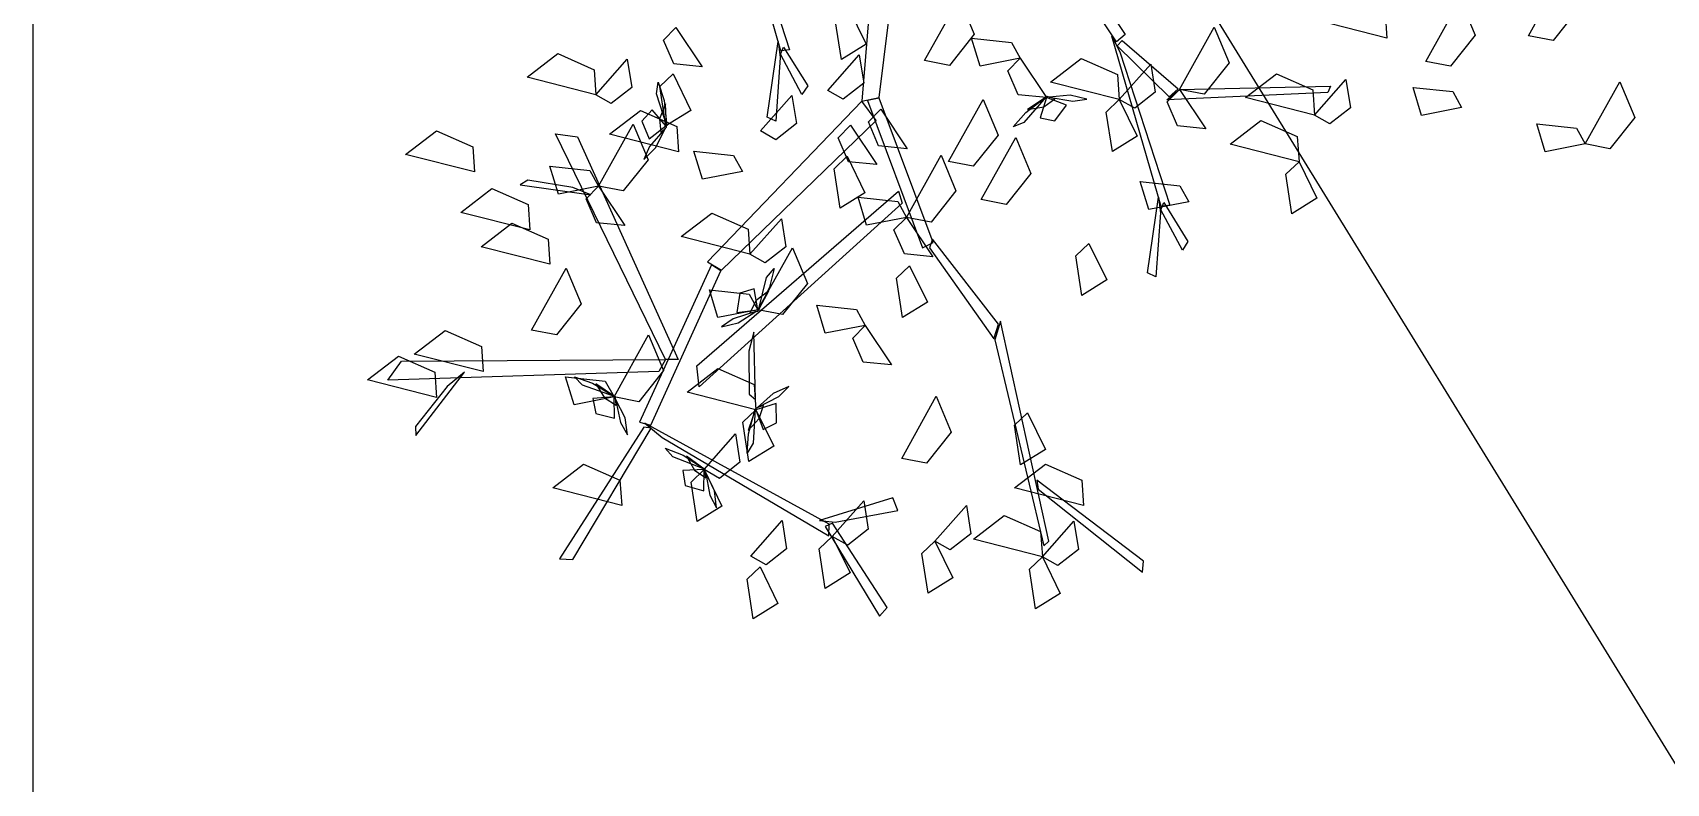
# Model space of a CAD drawing. Header units: inches. Extents: x -2903 to 3367, y -161 to 1064.
# Drawn here: x 3257.009 to 3261.936, y 161.74 to 164.004 of the extents above; entities that cross this region are included whole.
import ezdxf

# ---------------------------------------------------------------- set-up
doc = ezdxf.new("R2010")
doc.units = ezdxf.units.IN
doc.header["$MEASUREMENT"] = 0

# ---------------------------------------------------------------- blocks, each defined once
blk = doc.blocks.new('A3E24G')
at = {"color": 34, "linetype": 'Continuous'}
for points in [[(-0.1217, -0.013, 0.4591), (-0.0838, -0.1298, 0.5566), (-0.0903, -0.1307, 0.5501), (-0.1278, -0.001, 0.4467)], [(-0.0165, -0.0203, 0.3133), (-0.0287, -0.169, 0.4529), (-0.0156, -0.1661, 0.4483), (0.0022, -0.0225, 0.3127)], [(0.1182, -0.0376, 0.5934), (0.1719, -0.1183, 0.691), (0.1653, -0.1238, 0.6864), (0.1127, -0.0445, 0.5908)], [(-0.091, -0.1356, 0.549), (-0.0943, -0.1842, 0.5428), (-0.1008, -0.1813, 0.5343), (-0.0924, -0.1236, 0.5475)], [(0.1679, -0.1315, 0.693), (0.2058, -0.2482, 0.7905), (0.1994, -0.2491, 0.7839), (0.1618, -0.1195, 0.6805)], [(0.1696, -0.1229, 0.6911), (0.2122, -0.1595, 0.8389), (0.2053, -0.1658, 0.8285), (0.1657, -0.1268, 0.6855)], [(-0.0883, -0.1278, 0.5497), (-0.0699, -0.1574, 0.6571), (-0.0743, -0.1639, 0.6521), (-0.0907, -0.1333, 0.5497)], [(0.2132, -0.16, 0.8384), (0.3283, -0.1576, 1.019), (0.3262, -0.1623, 1.019), (0.2037, -0.1679, 0.8288)], [(-0.0287, -0.169, 0.4529), (-0.1463, -0.2913, 0.5665), (-0.1355, -0.2977, 0.5601), (-0.0178, -0.1836, 0.4484)], [(-0.0244, -0.1686, 0.4511), (0.0176, -0.2808, 0.5188), (0.0257, -0.2767, 0.5152), (-0.0156, -0.1667, 0.4489)], [(-0.1783, -0.3659, 0.5891), (-0.2619, -0.1938, 0.7244), (-0.2452, -0.1962, 0.7154), (-0.1685, -0.3659, 0.5846)], [(-0.2489, -0.2347, 0.699), (-0.2831, -0.2292, 0.7334), (-0.2889, -0.2328, 0.7358), (-0.2351, -0.2403, 0.6823)], [(0.0019, -0.2466, 0.4984), (-0.1525, -0.3866, 0.6055), (-0.1544, -0.3705, 0.5954), (-0.0007, -0.2376, 0.493)], [(0.1987, -0.2541, 0.7828), (0.1953, -0.3027, 0.7767), (0.1888, -0.2998, 0.7682), (0.1972, -0.242, 0.7813)], [(0.2014, -0.2463, 0.7836), (0.2197, -0.2759, 0.8909), (0.2154, -0.2824, 0.886), (0.1989, -0.2518, 0.7836)], [(0.0229, -0.2807, 0.519), (0.0719, -0.3501, 0.6522), (0.0754, -0.3388, 0.6448), (0.0252, -0.2742, 0.5151)], [(-0.1432, -0.2937, 0.564), (-0.198, -0.4135, 0.6038), (-0.1895, -0.4157, 0.5995), (-0.136, -0.2982, 0.5606)], [(-0.1147, -0.3595, 0.5874), (-0.1146, -0.3922, 0.6235), (-0.1098, -0.3962, 0.6272), (-0.111, -0.345, 0.5708)], [(0.0727, -0.3507, 0.6515), (0.11, -0.5076, 0.7924), (0.1137, -0.5042, 0.7934), (0.0768, -0.3367, 0.6458)], [(-0.1832, -0.3749, 0.5925), (-0.3898, -0.3814, 0.7028), (-0.3793, -0.367, 0.6959), (-0.1783, -0.3659, 0.5891)], [(-0.3446, -0.3864, 0.6824), (-0.3686, -0.4167, 0.7122), (-0.3683, -0.4237, 0.7142), (-0.3314, -0.3755, 0.668)], [(-0.1948, -0.4174, 0.6028), (-0.2589, -0.5177, 0.7068), (-0.2488, -0.5182, 0.6971), (-0.1891, -0.4181, 0.5975)], [(-0.1807, -0.4251, 0.6017), (-0.0538, -0.5001, 0.6552), (-0.0536, -0.4912, 0.6528), (-0.194, -0.4143, 0.5953)], [(0.1057, -0.4645, 0.7591), (0.185, -0.5278, 0.8744), (0.1857, -0.5193, 0.8693), (0.1046, -0.4577, 0.7535)], [(-0.0489, -0.4897, 0.6517), (-0.0013, -0.4808, 0.6438), (-0.0051, -0.4711, 0.6401), (-0.061, -0.4884, 0.6523)], [(-0.0565, -0.4929, 0.6517), (-0.0153, -0.5613, 0.7314), (-0.0094, -0.5547, 0.7288), (-0.0511, -0.4905, 0.6525)]]:
    blk.add_3dface(points, dxfattribs=at)
at = {"color": 72, "linetype": 'Continuous'}
for points in [[(0.479, -0.1193, 0.8658), (0.5053, -0.0719, 0.8588), (0.5167, -0.0992, 0.8557), (0.4978, -0.1229, 0.8608)], [(-0.039, -0.0976, 0.3967), (-0.0254, -0.1255, 0.3896), (-0.0443, -0.1372, 0.415), (-0.0489, -0.1071, 0.4111)], [(0.0191, -0.1381, 0.4943), (0.0455, -0.0908, 0.4872), (0.0569, -0.118, 0.4842), (0.038, -0.1417, 0.4892)], [(0.3711, -0.1209, 0.7824), (0.3186, -0.1076, 0.7754), (0.3421, -0.0896, 0.7723), (0.3698, -0.1018, 0.7774)], [(0.4008, -0.1388, 0.8658), (0.4271, -0.0915, 0.8588), (0.4385, -0.1187, 0.8557), (0.4197, -0.1424, 0.8608)], [(-0.1703, -0.1128, 0.8377), (-0.1502, -0.1428, 0.8204), (-0.1719, -0.1406, 0.8216), (-0.1797, -0.1224, 0.8322)], [(0.0918, -0.1363, 0.8734), (0.0614, -0.1423, 0.8663), (0.0549, -0.121, 0.8916), (0.0852, -0.1243, 0.8877)], [(0.2132, -0.16, 0.8384), (0.2396, -0.1126, 0.8313), (0.251, -0.1399, 0.8283), (0.2321, -0.1636, 0.8333)], [(-0.2312, -0.1641, 0.8384), (-0.2837, -0.1508, 0.8314), (-0.2602, -0.1328, 0.8283), (-0.2325, -0.145, 0.8334)], [(-0.0546, -0.1608, 0.8874), (-0.0307, -0.1337, 0.8701), (-0.0272, -0.1552, 0.8713), (-0.0429, -0.1674, 0.8818)], [(0.0918, -0.1363, 0.8384), (0.1119, -0.1663, 0.8211), (0.0903, -0.1642, 0.8223), (0.0824, -0.1459, 0.8328)], [(0.1674, -0.1677, 0.6774), (0.115, -0.1544, 0.6704), (0.1384, -0.1364, 0.6673), (0.1661, -0.1486, 0.6724)], [(-0.2312, -0.1641, 0.6424), (-0.2073, -0.1371, 0.6251), (-0.2038, -0.1585, 0.6264), (-0.2195, -0.1708, 0.6369)], [(-0.1725, -0.1482, 0.7124), (-0.159, -0.1761, 0.7053), (-0.1779, -0.1878, 0.7307), (-0.1825, -0.1577, 0.7268)], [(0.1674, -0.1677, 0.6774), (0.1913, -0.1407, 0.6601), (0.1948, -0.1621, 0.6614), (0.1792, -0.1744, 0.6719)], [(0.3161, -0.1796, 0.7824), (0.2636, -0.1662, 0.7754), (0.287, -0.1482, 0.7723), (0.3147, -0.1604, 0.7774)], [(0.2132, -0.16, 0.8384), (0.2333, -0.19, 0.8211), (0.2116, -0.1878, 0.8223), (0.2038, -0.1696, 0.8328)], [(0.3161, -0.1796, 0.8034), (0.34, -0.1525, 0.7861), (0.3434, -0.174, 0.7874), (0.3278, -0.1863, 0.7979)], [(0.428, -0.1738, 0.8308), (0.3976, -0.1798, 0.8237), (0.3911, -0.1585, 0.8491), (0.4214, -0.1617, 0.8452)], [(0.5222, -0.2016, 0.8658), (0.5485, -0.1542, 0.8588), (0.5599, -0.1815, 0.8557), (0.541, -0.2052, 0.8608)], [(-0.1059, -0.1917, 0.4317), (-0.082, -0.1647, 0.4144), (-0.0785, -0.1861, 0.4156), (-0.0941, -0.1984, 0.4262)], [(0.0373, -0.215, 0.8734), (0.0637, -0.1677, 0.8663), (0.0751, -0.1949, 0.8633), (0.0562, -0.2186, 0.8683)], [(0.1674, -0.1677, 0.6774), (0.181, -0.1956, 0.6703), (0.1621, -0.2073, 0.6957), (0.1575, -0.1773, 0.6918)], [(-0.2293, -0.2338, 0.6284), (-0.2029, -0.1865, 0.6214), (-0.1915, -0.2138, 0.6183), (-0.2104, -0.2374, 0.6234)], [(-0.1683, -0.2076, 0.8104), (-0.2208, -0.1942, 0.8033), (-0.1973, -0.1762, 0.8003), (-0.1696, -0.1884, 0.8053)], [(-0.0143, -0.1752, 0.5584), (0.0058, -0.2052, 0.5411), (-0.0159, -0.2031, 0.5424), (-0.0237, -0.1848, 0.5529)], [(0.3043, -0.2151, 0.8034), (0.2518, -0.2017, 0.7964), (0.2752, -0.1837, 0.7933), (0.3029, -0.1959, 0.7984)], [(0.5222, -0.2016, 0.8658), (0.4917, -0.2075, 0.8587), (0.4853, -0.1862, 0.8841), (0.5155, -0.1895, 0.8802)], [(-0.3237, -0.2228, 0.7738), (-0.3762, -0.2095, 0.7668), (-0.3527, -0.1915, 0.7637), (-0.325, -0.2037, 0.7688)], [(-0.0373, -0.1872, 0.8384), (-0.0172, -0.2173, 0.8211), (-0.0388, -0.2151, 0.8223), (-0.0467, -0.1968, 0.8328)], [(0.0623, -0.244, 0.4943), (0.0887, -0.1967, 0.4872), (0.1001, -0.224, 0.4842), (0.0812, -0.2476, 0.4892)], [(-0.1197, -0.2225, 0.5584), (-0.1501, -0.2285, 0.5513), (-0.1566, -0.2072, 0.5767), (-0.1264, -0.2105, 0.5728)], [(-0.0398, -0.2109, 0.6774), (-0.0263, -0.2388, 0.6703), (-0.0452, -0.2506, 0.6957), (-0.0498, -0.2205, 0.6918)], [(0.0053, -0.2575, 0.6284), (0.0316, -0.2102, 0.6214), (0.043, -0.2374, 0.6183), (0.0242, -0.2611, 0.6234)], [(-0.2293, -0.2338, 0.6284), (-0.2597, -0.2398, 0.6213), (-0.2662, -0.2185, 0.6467), (-0.2359, -0.2218, 0.6428)], [(0.3043, -0.2151, 0.8034), (0.3178, -0.243, 0.7963), (0.2989, -0.2547, 0.8217), (0.2943, -0.2246, 0.8178)], [(-0.2815, -0.267, 0.8174), (-0.334, -0.2537, 0.8104), (-0.3105, -0.2356, 0.8073), (-0.2828, -0.2478, 0.8124)], [(-0.2293, -0.2338, 0.6984), (-0.2092, -0.2638, 0.6811), (-0.2309, -0.2617, 0.6824), (-0.2387, -0.2434, 0.6929)], [(0.2203, -0.2457, 0.7194), (0.1898, -0.2516, 0.7123), (0.1834, -0.2303, 0.7377), (0.2136, -0.2336, 0.7338)], [(0.0053, -0.2575, 0.5584), (-0.0252, -0.2635, 0.5513), (-0.0316, -0.2422, 0.5767), (-0.0014, -0.2454, 0.5728)], [(-0.1139, -0.2855, 0.6774), (-0.1664, -0.2722, 0.6704), (-0.143, -0.2542, 0.6673), (-0.1153, -0.2664, 0.6724)], [(-0.1139, -0.2855, 0.8034), (-0.09, -0.2585, 0.7861), (-0.0866, -0.2799, 0.7874), (-0.1022, -0.2922, 0.7979)], [(0.0053, -0.2575, 0.7334), (0.0253, -0.2875, 0.7161), (0.0037, -0.2854, 0.7174), (-0.0042, -0.2671, 0.7279)], [(-0.2662, -0.2932, 0.6424), (-0.3186, -0.2799, 0.6354), (-0.2952, -0.2619, 0.6323), (-0.2675, -0.2741, 0.6374)], [(-0.1079, -0.328, 0.5934), (-0.0815, -0.2806, 0.5864), (-0.0701, -0.3079, 0.5833), (-0.089, -0.3316, 0.5884)], [(0.1443, -0.2773, 0.8034), (0.1579, -0.3052, 0.7963), (0.1389, -0.3169, 0.8217), (0.1344, -0.2868, 0.8178)], [(-0.2802, -0.3434, 0.5584), (-0.2539, -0.2961, 0.5514), (-0.2424, -0.3233, 0.5483), (-0.2613, -0.347, 0.5534)], [(0.0076, -0.2943, 0.6774), (0.0212, -0.3222, 0.6703), (0.0022, -0.3339, 0.6957), (-0.0023, -0.3038, 0.6918)], [(-0.1079, -0.328, 0.5934), (-0.1383, -0.3339, 0.5863), (-0.1448, -0.3126, 0.6117), (-0.1145, -0.3159, 0.6078)], [(-0.0261, -0.3398, 0.6984), (-0.0565, -0.3458, 0.6913), (-0.063, -0.3245, 0.7167), (-0.0328, -0.3277, 0.7128)], [(-0.3171, -0.375, 0.6774), (-0.3696, -0.3617, 0.6704), (-0.3461, -0.3437, 0.6673), (-0.3184, -0.3559, 0.6724)], [(-0.2174, -0.3943, 0.7194), (-0.1911, -0.347, 0.7124), (-0.1797, -0.3742, 0.7093), (-0.1986, -0.3979, 0.7144)], [(-0.0261, -0.3398, 0.5934), (-0.006, -0.3698, 0.5761), (-0.0277, -0.3677, 0.5774), (-0.0356, -0.3494, 0.5879)], [(-0.3526, -0.3946, 0.6774), (-0.4051, -0.3812, 0.6704), (-0.3816, -0.3632, 0.6673), (-0.3539, -0.3754, 0.6724)], [(-0.1093, -0.404, 0.5654), (-0.1618, -0.3906, 0.5584), (-0.1384, -0.3726, 0.5553), (-0.1107, -0.3848, 0.5604)], [(-0.2174, -0.3943, 0.5934), (-0.2479, -0.4003, 0.5863), (-0.2544, -0.379, 0.6117), (-0.2241, -0.3823, 0.6078)], [(0.0017, -0.4411, 0.7194), (0.028, -0.3938, 0.7124), (0.0394, -0.4211, 0.7093), (0.0206, -0.4447, 0.7144)], [(-0.1093, -0.404, 0.8034), (-0.0958, -0.4319, 0.7963), (-0.1147, -0.4436, 0.8217), (-0.1193, -0.4135, 0.8178)], [(0.0975, -0.4064, 0.6774), (0.1111, -0.4343, 0.6703), (0.0921, -0.446, 0.6957), (0.0876, -0.4159, 0.6918)], [(-0.1489, -0.4496, 0.7124), (-0.125, -0.4225, 0.6951), (-0.1215, -0.444, 0.6964), (-0.1372, -0.4563, 0.7069)], [(-0.2116, -0.4769, 0.6774), (-0.2641, -0.4635, 0.6704), (-0.2407, -0.4455, 0.6673), (-0.213, -0.4577, 0.6724)], [(0.1402, -0.4769, 0.6774), (0.0877, -0.4635, 0.6704), (0.1111, -0.4455, 0.6673), (0.1388, -0.4577, 0.6724)], [(-0.1489, -0.4496, 0.6424), (-0.1353, -0.4775, 0.6353), (-0.1542, -0.4892, 0.6607), (-0.1588, -0.4591, 0.6568)], [(-0.0512, -0.5005, 0.6774), (-0.0273, -0.4735, 0.6601), (-0.0238, -0.4949, 0.6614), (-0.0394, -0.5072, 0.6719)], [(0.027, -0.5041, 0.6774), (0.0509, -0.4771, 0.6601), (0.0544, -0.4985, 0.6614), (0.0387, -0.5108, 0.6719)], [(0.1088, -0.516, 0.6774), (0.0563, -0.5026, 0.6704), (0.0798, -0.4846, 0.6673), (0.1075, -0.4968, 0.6724)], [(-0.1133, -0.5156, 0.9053), (-0.0894, -0.4885, 0.888), (-0.086, -0.51, 0.8892), (-0.1016, -0.5222, 0.8998)], [(0.1088, -0.516, 0.8034), (0.1327, -0.4889, 0.7861), (0.1362, -0.5104, 0.7874), (0.1205, -0.5226, 0.7979)], [(-0.0512, -0.5005, 0.6774), (-0.0376, -0.5284, 0.6703), (-0.0565, -0.5401, 0.6957), (-0.0611, -0.51, 0.6918)], [(0.027, -0.5041, 0.7824), (0.0406, -0.532, 0.7753), (0.0217, -0.5437, 0.8007), (0.0171, -0.5136, 0.7968)], [(0.1088, -0.516, 0.8034), (0.1224, -0.5439, 0.7963), (0.1035, -0.5556, 0.8217), (0.0989, -0.5255, 0.8178)], [(-0.1062, -0.5237, 0.6424), (-0.0926, -0.5516, 0.6353), (-0.1115, -0.5633, 0.6607), (-0.1161, -0.5332, 0.6568)]]:
    blk.add_3dface(points, dxfattribs=at)
at = {"color": 210, "linetype": 'Continuous'}
for points in [[(-0.1773, -0.1879, 0.7318), (-0.1852, -0.1633, 0.7236), (-0.1837, -0.1546, 0.7373), (-0.1793, -0.1685, 0.7414)], [(-0.1775, -0.1887, 0.7318), (-0.1782, -0.1709, 0.7491), (-0.1827, -0.1824, 0.7655), (-0.1819, -0.1929, 0.7537)], [(0.1117, -0.1658, 0.8221), (0.0948, -0.1853, 0.814), (0.0865, -0.1886, 0.8277), (0.0962, -0.1776, 0.8318)], [(0.1125, -0.1655, 0.8221), (0.0976, -0.1754, 0.8394), (0.1098, -0.1732, 0.8559), (0.1184, -0.1671, 0.8441)], [(0.1119, -0.1663, 0.8211), (0.107, -0.1818, 0.8066), (0.1183, -0.184, 0.7987), (0.1271, -0.172, 0.8076)], [(0.1139, -0.1659, 0.8202), (0.1319, -0.1689, 0.8167), (0.1426, -0.1674, 0.8286), (0.1299, -0.1644, 0.8349)], [(-0.1779, -0.1878, 0.7307), (-0.1885, -0.1756, 0.7162), (-0.1963, -0.1841, 0.7084), (-0.1906, -0.1978, 0.7172)], [(-0.1785, -0.1897, 0.7298), (-0.1905, -0.2035, 0.7263), (-0.1948, -0.2134, 0.7382), (-0.1856, -0.2042, 0.7445)], [(-0.1074, -0.3283, 0.5945), (-0.1013, -0.3032, 0.5864), (-0.0955, -0.2965, 0.6), (-0.0991, -0.3107, 0.6042)], [(-0.1079, -0.328, 0.5934), (-0.1106, -0.312, 0.579), (-0.1217, -0.3152, 0.5711), (-0.1239, -0.3299, 0.58)], [(-0.108, -0.329, 0.5945), (-0.0994, -0.3134, 0.6118), (-0.1091, -0.3209, 0.6283), (-0.114, -0.3302, 0.6165)], [(-0.1094, -0.3293, 0.5926), (-0.1268, -0.3348, 0.589), (-0.1357, -0.341, 0.601), (-0.123, -0.3379, 0.6073)], [(-0.217, -0.3939, 0.5945), (-0.2414, -0.3854, 0.5864), (-0.2475, -0.379, 0.6), (-0.2337, -0.3839, 0.6042)], [(-0.2164, -0.3945, 0.5945), (-0.2312, -0.3844, 0.6118), (-0.2246, -0.3949, 0.6283), (-0.2158, -0.4006, 0.6165)], [(-0.2174, -0.3943, 0.5934), (-0.2336, -0.3955, 0.579), (-0.2314, -0.4068, 0.5711), (-0.217, -0.4105, 0.58)], [(-0.2163, -0.396, 0.5926), (-0.2124, -0.4138, 0.589), (-0.2071, -0.4232, 0.601), (-0.209, -0.4103, 0.6073)], [(-0.1081, -0.4024, 0.8026), (-0.0919, -0.3939, 0.799), (-0.0842, -0.3863, 0.811), (-0.0962, -0.3916, 0.8173)], [(-0.1099, -0.4037, 0.8045), (-0.1115, -0.4294, 0.7964), (-0.1161, -0.437, 0.81), (-0.115, -0.4224, 0.8142)], [(-0.1094, -0.4029, 0.8045), (-0.1152, -0.4198, 0.8218), (-0.1069, -0.4107, 0.8383), (-0.1037, -0.4007, 0.8265)], [(-0.1093, -0.404, 0.8034), (-0.1039, -0.4192, 0.789), (-0.0936, -0.4141, 0.7811), (-0.0939, -0.3993, 0.79)], [(-0.1484, -0.4492, 0.6435), (-0.1726, -0.44, 0.6354), (-0.1785, -0.4334, 0.649), (-0.1648, -0.4387, 0.6532)], [(-0.1479, -0.4499, 0.6435), (-0.1623, -0.4393, 0.6608), (-0.1561, -0.45, 0.6773), (-0.1474, -0.4559, 0.6655)], [(-0.1489, -0.4496, 0.6424), (-0.1651, -0.4503, 0.628), (-0.1633, -0.4617, 0.6201), (-0.149, -0.4658, 0.629)], [(-0.1478, -0.4513, 0.6416), (-0.1444, -0.4692, 0.638), (-0.1394, -0.4788, 0.65), (-0.1409, -0.4659, 0.6563)]]:
    blk.add_3dface(points, dxfattribs=at)

msp = doc.modelspace()

# ---------------------------------------------------------------- linework, layer by layer
msp.add_line((3257.0091, 169.8478, -204.1919), (3273.0091, 143.8478, -204.1919))
at = {"elevation": -204.1919}
msp.add_lwpolyline([(3257.0091, 143.8478), (3273.0091, 143.8478), (3273.0091, 169.8478), (3257.0091, 169.8478)], close=True, dxfattribs=at)

# ---------------------------------------------------------------- block references
at = {"xscale": 3.960000000000582, "yscale": 3.960000000000582, "zscale": 2.640000000000001}
msp.add_blockref('A3E24G', (3259.6234, 164.4668, -206.466), dxfattribs=at)

doc.saveas('drawing.dxf')
